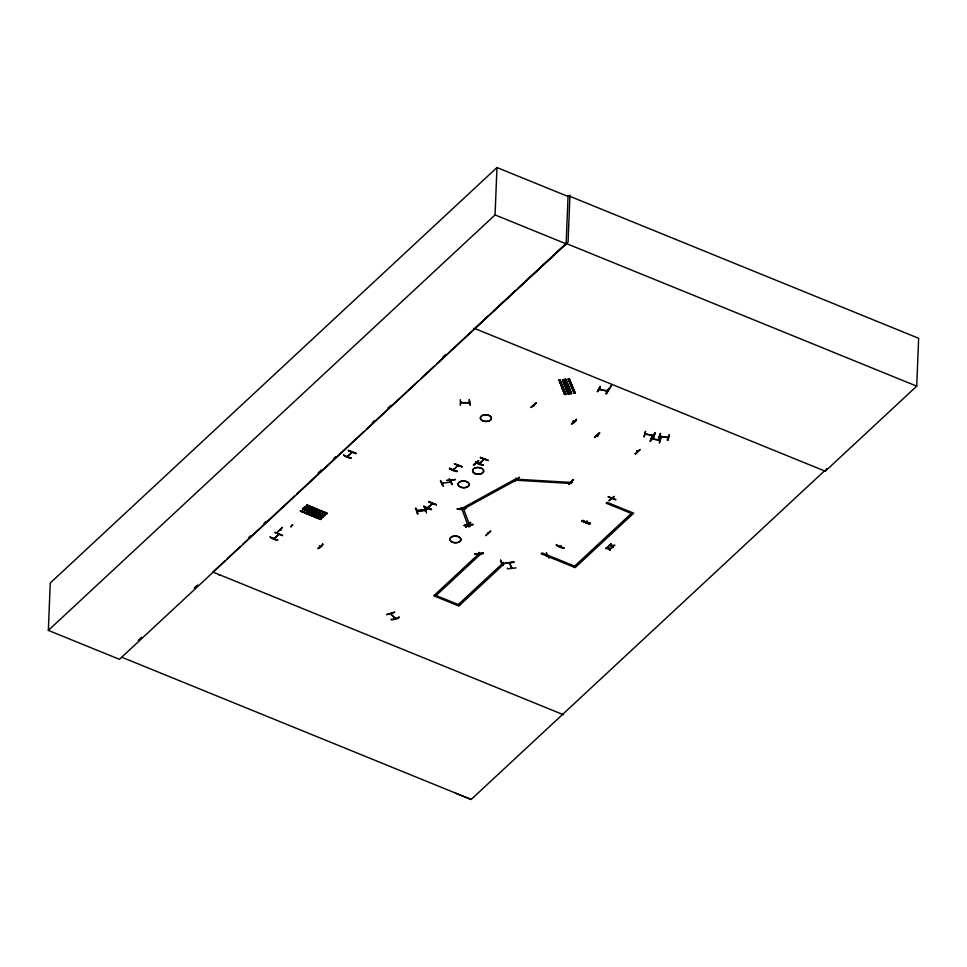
<?xml version="1.0" encoding="UTF-8"?>
<svg xmlns="http://www.w3.org/2000/svg" width="967" height="967" viewBox="0 0 967 967"><rect width="100%" height="100%" fill="white"/><g stroke="black" fill="none" stroke-linecap="round" stroke-linejoin="round"><path stroke-width="1.45" d="M473.89 328.176L825.274 471.219L916.728 386.159L918.65 338.293L568.088 195.588L566.142 243.853L119.437 659.325L48.35 630.387L50.248 583.016L496.965 167.545L568.052 196.47M270.252 536.709C269.152 537.87 277.795 541.435 277.747 539.804M274.41 537.616L273.854 538.595M274.664 538.293L274.664 537.725M275.051 532.297L282.557 535.392M277.541 531.814L282.352 527.402M279.85 530.073L280.865 529.771M322.688 543.829C324.453 544.904 317.817 549.703 317.889 548.229M319.376 545.666L320.065 546.476M351.202 457.766C351.251 459.422 342.596 455.832 343.66 454.708M347.83 455.59L347.286 456.581M348.096 456.267L348.096 455.699M356.182 453.463L348.422 450.271M386.848 614.541L394.609 612.087M398.996 616.886C400.483 618.904 390.813 620.379 391.236 619.339M394.766 617.429L395.225 618.336M416.946 510.455L417.019 511.35L425.589 510.383M417.684 511.277L417.007 510.395L416.958 511.374M417.393 513.9L415.895 508.207L417.841 513.513M417.768 511.241L417.708 510.322M431.427 509.053C431.475 510.697 422.809 507.155 423.897 505.995M430.146 505.934L425.323 510.745L424.598 509.585L425.54 509.5L425.48 510.407M424.743 509.536L424.827 510.528L430.122 506.333M425.323 510.745L425.456 509.512M426.532 512.933L424.694 507.578M428.284 507.602L428.321 506.986M436.419 504.75L428.659 501.559M428.466 508.956L428.659 508.316M436.19 504.629L428.683 501.849M443.418 485.918C439.26 476.477 439.792 481.288 443.007 486.038M443.031 482.666L442.088 483.282L450.658 482.086M442.161 483.488L443.128 482.847M446.706 480.345L455.397 479.68M457.234 471.11C457.282 472.766 448.628 469.176 449.691 468.04M449.728 479.281L452.435 484.515L449.28 479.003M449.74 481.348L449.921 482.267L450.695 481.397M450.574 482.098L450.598 481.215L449.8 481.288L449.631 482.025L450.562 481.904M451.432 480.357L451.287 480.369M453.861 468.935L454.079 469.66L454.127 469.043M454.442 464.003L462.238 466.831L454.454 463.616M446.694 480.611L455.409 479.414M460.304 399.637L460.365 405.342M457.887 465.357L457.899 466.082M453.656 470.022L458.37 464.909L453.789 469.466M458.298 465.671L458.31 465.018M461.464 401.885C462.093 403.457 460.195 401.97 460.715 401.885M457.222 508.727C456.654 509.5 466.94 510.322 465.925 507.796M461.984 466.686L454.49 463.906M461.404 508.678L461.211 507.59M461.513 507.554L461.138 508.207M468.56 402.768L468.499 402.054M472.923 524.295L464.22 525.226M469.37 399.891L470.216 405.33L469.261 399.552M465.574 527.414C476.695 516.438 465.49 528.49 465.671 526.773M467.158 524.199L467.931 525.045M467.279 524.779L467.327 524.041M468.499 525.371L467.883 525.419L468.499 524.924M468.91 525.673L468.947 525.238M470.482 522.361L470.167 523.026M470.518 522.676L465.659 527.16L470.53 522.41M473.455 464.958L478.58 460.655M475.667 461.694C474.579 462.867 483.258 466.396 483.198 464.764M476.163 463.036L477.009 462.879M477.178 462.734L476.997 463.374M483.44 552.677C484.467 555.118 474.193 554.393 474.737 553.607M488.19 460.461L480.43 457.27M479.028 552.435L479.221 553.523L478.725 552.471M48.35 630.387L495.068 214.916L496.965 167.545M485.772 535.343L490.559 530.931M487.948 533.627L487.839 532.793M500.773 559.966C499.601 560.425 502.78 566.892 503.336 565.187M503.045 562.419L502.961 562.238M505.366 563.253L514.069 562.286L505.366 562.854M507.349 568.161L507.445 568.85L516.136 567.883M514.19 481.191C518.614 479.717 523.147 472.827 514.287 481.578M511.325 567.013L511.507 568.04L509.73 563.374M511.628 566.976L511.833 568.052M516.668 479.306L515.774 478.447M516.027 479.185L571.316 482.46L571.219 483.5L515.931 480.224L514.734 479.439L462.419 508.146L463.616 508.932L470.143 526.592L468.463 526.785L461.924 509.113L463.616 508.932L515.931 480.224L515.979 478.254L515.882 478.943M516.656 479.245L516.583 478.496M535.996 402.719L531.185 407.131M534.509 405.088L534.352 405.246M548.99 558.164L546.379 552.653M547.479 555.566L546.669 555.227M569.95 195.092L568.064 242.076L491.284 313.163M556.508 544.578C555.421 545.739 564.063 549.304 564.015 547.673M560.558 546.512L560.933 545.593M573.141 479.608L568.729 483.838M576.332 419.146C578.097 420.222 571.461 425.021 571.533 423.546M573.83 421.817L573.189 420.826M572.053 481.796L571.86 482.448M568.705 484.225L573.528 479.427M581.989 521.261L589.761 524.114L582.001 520.875M582.763 520.161C581.675 521.334 590.317 524.888 590.269 523.256M586.413 521.975L586.921 521.068M586.848 521.551L587.187 521.177M589.507 523.969L582.037 521.165M590.233 523.316L582.485 520.754M599.637 432.793L594.826 437.205M597.666 391.393L600.314 386.317M599.745 389.532L599.903 388.661C598.017 387.61 599.77 390.487 599.806 389.278M598.15 435.162L597.981 435.319M599.854 389.326L599.842 388.589M606.212 393.521C619.484 371.848 604.701 398.066 606.176 393.206M598.96 389.387L607.397 391.176L606.599 390.281M610.201 549.57L609.802 550.332L608.569 548.773L605.838 548.313M608.243 496.845L615.761 499.552M605.826 548.7L606.2 547.975M609.053 500.652L614.263 496.373L609.15 500.64M606.188 548.374L608.364 548.434L607.409 546.851M611.797 548.096L608.992 548.422L607.796 546.488M611.289 498.488L610.721 497.534M613.296 546.706L612.897 547.455L611.664 545.896L608.932 545.436M608.908 545.835L609.295 545.098M610.189 549.969L609.222 548.362M611.349 498.343L611.857 498.343M609.27 545.497L611.446 545.569L610.503 543.974M614.891 545.219L612.087 545.545L610.89 543.623M609.21 548.748L611.434 548.422M613.271 547.092L612.304 545.485M612.292 545.884L614.529 545.557M635.162 453.62L635.573 454.188L640.069 449.607M635.222 453.68L640.021 449.534M637.422 451.903L636.661 451.057M636.721 451.601L636.83 450.9M645.509 431.427L644.022 436.685M644.143 436.758L645.485 431.463M646.016 433.893L646.077 433.712M650.029 441.315L652.241 436.105L650.477 441.037M650.465 441.435L652.314 435.815M652.411 438.389L652.29 439.091L651.42 438.728M653.74 435.573L652.858 434.751M652.87 437.688L653.341 438.16L655.167 432.902L653.329 438.124M654.816 432.841L652.979 438.063L654.707 432.479M658.684 438.583L660.521 433.361M659.192 442.765L661.102 437.193M659.192 439.429L659.107 440.094M660.534 436.601L660.461 435.646L660.328 436.637L659.554 436.455M661.041 437.157L659.675 442.838M669.249 434.691L667.883 440.384L667.411 439.912M668.378 436.915L667.399 437.652M427.632 508.642L428.635 508.799M533.579 405.451L534.207 405.741M571.026 482.134L571.896 482.207M597.122 435.501L597.884 435.779M351.517 452.641L352.048 452.157L347.346 456.472M483.959 459.192L479.306 463.447M484.274 459.325L479.644 463.628M278.121 534.678L278.943 534.328L274.108 538.704M560.123 546.464L560.92 546.077M464.196 525.516L472.911 524.561M505.354 563.145L513.973 561.972M343.611 455.07L351.142 458.14M423.619 506.611L431.149 509.657M423.836 506.357L431.379 509.379M449.413 468.669L457.186 471.437M449.643 468.415L457.21 471.509M483.149 465.139L475.583 462.105L483.186 465.163M270.204 537.036L277.698 540.178M556.23 545.195L563.749 548.265M556.472 544.904L563.942 548.084M291.115 526.737C289.266 526.084 292.989 526.012 291.067 526.785M501.994 562.879L502.937 562.734M547.673 555.783L546.863 555.892M645.086 434.062L653.547 435.597M659.736 436.238L668.185 437.773L667.532 436.77M667.399 440.311L669.297 434.993L667.472 440.251M394.548 612.377L386.607 614.637M300.858 510.564L321.443 518.699L320.597 519.472L300.326 511.035L321.117 519.001L300.519 510.709M323.389 516.97L322.555 517.708L302.671 508.932M322.942 517.369L302.466 508.98L302.961 508.388L323.401 516.946M324.876 515.496L304.23 507.409L325.021 515.375L304.4 507.119L304.907 506.527L325.347 515.073L324.694 515.52M326.834 513.743L306.188 505.644L327.305 513.308L326.653 513.755M326.991 513.622L307.035 504.907M416.825 511.156L425.395 510.189M425.613 509.694L417.804 510.564L424.573 509.814M600.217 386.631L597.183 391.647M600.289 386.715L597.594 391.671M606.152 393.605L608.872 388.444L606.273 393.581M826.676 468.584L825.274 471.219L824.452 470.893L471.171 799.455L455.868 793.315M277.469 532.116L282.267 527.704M425.275 510.624L430.061 506.237M531.125 407.409L535.911 403.021M594.765 437.483L599.552 433.095M568.644 484.141L573.455 479.729M352.242 452.363L347.54 456.69M427.559 507.82L432.225 503.432M432.479 503.65L427.777 507.977M395.237 618.457L390.571 613.755L395.189 618.348M582.678 520.572L590.257 523.655M300.362 511.035L320.645 519.436M302.635 508.993L322.881 517.442M304.267 507.409L324.549 515.798M306.841 504.931L327.305 513.308M546.742 555.699L547.503 555.578M460.57 402.598L469.491 402.731L460.715 402.804M138.233 640.359L141.545 637.277M194.427 588.093L197.739 585.023M248.519 537.785L250.731 535.73M263.979 523.401L266.191 521.346M318.119 473.056L321.431 469.974M333.579 458.672L335.791 456.617M372.247 422.712L374.459 420.657M387.719 408.328L391.031 405.246M442.946 356.944L445.158 354.889M225.033 560.727L212.885 572.029L563.447 714.734M227.245 558.672L240.505 546.343M242.705 544.288L294.633 495.998M296.845 493.944L364.233 431.258M366.445 429.203L418.373 380.913M420.572 378.859L434.932 365.502M437.144 363.447L474.712 328.514M475.8 327.499L491.043 313.32M493.218 311.301L514.988 291.043M518.264 288.009L566.166 243.454L916.728 386.159M348.41 450.67L356.207 453.487M292.892 524.924L291.829 524.996L292.409 525.371M428.635 501.958L436.431 504.774M480.418 457.669L488.214 460.473L480.454 457.56M436.117 595.527L480.877 553.898L479.414 553.293L433.724 595.793L458.841 606.019L504.532 563.519L503.07 562.927L458.298 604.556M573.697 567.025L632.249 512.57M194.379 588.069L196.579 586.026M475.812 327.487L487.972 316.233M278.605 534.231L274.29 538.643M317.938 548.591L322.785 544.216M531.173 407.518L535.984 403.118M473.419 464.982L478.653 460.751L473.842 465.163M476.876 463.35L476.441 462.903M571.509 423.945L576.38 419.46L571.57 423.872M594.391 437.41L599.238 432.986M594.814 437.604L599.625 433.192M597.969 435.815L597.34 435.307M559.023 379.934L564.607 394.572L559.023 380.067L560.195 380.067L566.009 394.403L559.905 379.971M569.442 393.956L563.012 379.741L569.49 393.968L563.676 379.644L562.721 379.777M564.523 379.499L570.905 393.738M565.284 379.402L565.937 379.306L571.799 393.617L571.134 393.678L565.369 379.39M568.004 379.076L574.386 393.315M568.765 378.979L569.418 378.883L575.28 393.182L574.616 393.243L568.85 378.967M565.163 394.5L559.325 380.2M568.137 394.125L562.504 379.511L568.427 393.932M500.64 560.328L503.203 565.55M645.182 434.074L653.813 435.392M659.953 440.251L651.432 438.97M565.695 394.258L559.82 379.971M568.644 394.077L562.504 379.632L568.33 393.944M570.687 393.593L564.728 379.318M571.437 393.496L565.647 379.197M574.084 393.182L568.209 378.895M599.129 388.492L599.105 389.181L607.53 390.982M391.224 619.726L399.02 617.26M533.663 405.246L534.485 405.536M516.378 479.427L515.798 479.197M427.801 508.461L428.562 508.775M636.806 451.396L637.64 451.734L636.987 451.432M571.195 481.953L571.956 482.255M467.315 524.537L468.016 524.791M610.697 498.029L611.531 498.319M573.25 421.358L573.927 421.636M280.092 529.952L280.768 530.23M280.563 530.399L279.922 530.109M502.175 563.048L502.937 562.927L502.115 563.084M415.399 508.654L415.87 508.207L417.841 513.9M474.712 553.994L483.452 553.1L474.737 553.982M645.799 434.388L645.182 434.316M651.613 438.728L660.135 440.07M659.361 439.912L660.026 440.033M659.712 436.286L668.233 437.567M449.341 479.318L452.036 484.515M575.002 393.061L569.092 378.762L575.196 393.194M569.261 393.823L563.302 379.548M597.509 435.331L598.053 435.633M495.068 214.916L566.142 243.853M631.318 513.429L606.2 503.215L607.131 502.344L633.711 513.175L575.172 567.617L541.157 553.777L542.088 552.906L574.628 566.154M348.458 450.574L355.989 453.632M434.654 594.935L459.772 605.161M218.977 574.918L219.799 575.256M121.999 657.318L471.171 799.455M450.598 481.215L450.477 481.917M608.279 496.724L615.786 499.818M275.087 532.587L282.594 535.682M490.74 531.354L485.797 535.694M565.224 394.463L564.571 394.56M509.682 563.326L511.809 568.004M472.923 524.694L464.22 525.625M660.388 433.687L658.551 438.909L660.437 433.675M465.925 508.134L457.222 509.101L465.925 508.171M475.148 473.697A5.548 3.348 2.3 0 0 483.657 471.219A5.548 3.348 2.3 0 0 475.534 467.907A5.548 3.348 2.3 0 0 475.148 473.697M475.148 473.516A5.572 3.36 2.3 0 0 483.693 471.026A5.572 3.36 2.3 0 0 475.534 467.702A5.572 3.36 2.3 0 0 475.148 473.516M460.606 487.223A5.548 3.348 2.3 0 0 469.116 484.745A5.548 3.348 2.3 0 0 460.993 481.433A5.548 3.348 2.3 0 0 460.606 487.223M460.606 487.042A5.572 3.36 2.3 0 0 469.14 484.552A5.572 3.36 2.3 0 0 460.993 481.228A5.572 3.36 2.3 0 0 460.606 487.042M452.435 542.257A5.548 3.348 2.3 0 0 460.945 539.779A5.548 3.348 2.3 0 0 452.822 536.467A5.548 3.348 2.3 0 0 452.435 542.257M452.435 542.076A5.572 3.36 2.3 0 0 460.981 539.586A5.572 3.36 2.3 0 0 452.822 536.262A5.572 3.36 2.3 0 0 452.435 542.076M482.932 420.863A5.548 3.348 2.3 0 0 491.441 418.373A5.548 3.348 2.3 0 0 483.319 415.073A5.548 3.348 2.3 0 0 482.932 420.863M482.932 420.875A5.548 3.348 2.3 0 0 491.441 418.397A5.548 3.348 2.3 0 0 483.319 415.085A5.548 3.348 2.3 0 0 482.932 420.875"/></g></svg>
